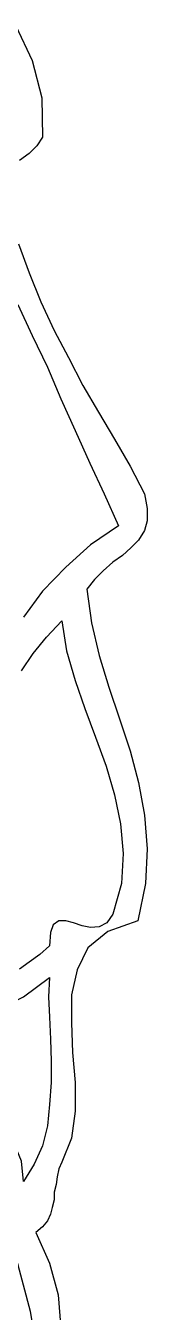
# Model space of a CAD drawing. Extents: x 0.06 to 7.13, y 0.03 to 9.11.
# Drawn here: x 5.253 to 5.38, y 2.943 to 4.281 of the extents above; entities that cross this region are included whole.
import ezdxf

# ---------------------------------------------------------------- set-up
doc = ezdxf.new("R2010")
doc.units = 0
doc.layers.add('1', color=7, linetype='Continuous')

msp = doc.modelspace()

# ---------------------------------------------------------------- linework, layer by layer
for points in [[(5.243, 4.281), (5.26, 4.245), (5.27, 4.206), (5.271, 4.165), (5.265, 4.156), (5.257, 4.148), (5.247, 4.141)], [(5.246, 4.054), (5.257, 4.024), (5.269, 3.994), (5.283, 3.964), (5.298, 3.936), (5.313, 3.907), (5.329, 3.879), (5.346, 3.851), (5.362, 3.823), (5.377, 3.794), (5.38, 3.779), (5.38, 3.766), (5.377, 3.756), (5.371, 3.746), (5.363, 3.738), (5.354, 3.73), (5.344, 3.723), (5.334, 3.714), (5.325, 3.705), (5.317, 3.695), (5.322, 3.66), (5.33, 3.626), (5.34, 3.593), (5.351, 3.56), (5.362, 3.527), (5.371, 3.494), (5.377, 3.46), (5.38, 3.425), (5.378, 3.389), (5.37, 3.35), (5.339, 3.339), (5.318, 3.322), (5.307, 3.299), (5.301, 3.273), (5.301, 3.244), (5.302, 3.213), (5.305, 3.182), (5.305, 3.152), (5.301, 3.124), (5.291, 3.099), (5.288, 3.092), (5.286, 3.084), (5.285, 3.076), (5.283, 3.068), (5.283, 3.06), (5.281, 3.052), (5.279, 3.045), (5.276, 3.038), (5.271, 3.032), (5.264, 3.026), (5.278, 2.994), (5.287, 2.961), (5.29, 2.926)]]:
    msp.add_lwpolyline(points)
at = {"layer": '1'}
for points in [[(5.245, 3.991), (5.26, 3.959), (5.276, 3.926), (5.29, 3.893), (5.305, 3.86), (5.32, 3.826), (5.335, 3.794), (5.35, 3.761)], [(5.35, 3.761), (5.321, 3.741), (5.295, 3.718), (5.271, 3.693), (5.251, 3.666)], [(5.249, 3.61), (5.261, 3.628), (5.275, 3.645), (5.291, 3.662), (5.296, 3.631), (5.305, 3.6), (5.315, 3.571), (5.326, 3.541), (5.337, 3.511), (5.346, 3.481), (5.352, 3.451), (5.355, 3.42), (5.353, 3.389), (5.344, 3.357)], [(5.344, 3.357), (5.338, 3.348), (5.33, 3.344), (5.321, 3.343), (5.312, 3.345), (5.303, 3.348), (5.295, 3.35), (5.288, 3.35), (5.282, 3.346), (5.279, 3.338), (5.278, 3.324), (5.268, 3.315), (5.257, 3.307), (5.247, 3.3)], [(5.251, 3.079), (5.249, 3.1), (5.24, 3.122), (5.229, 3.143), (5.216, 3.163), (5.205, 3.184), (5.198, 3.204), (5.197, 3.222), (5.203, 3.24), (5.221, 3.256), (5.251, 3.271), (5.278, 3.291), (5.277, 3.271), (5.278, 3.25), (5.279, 3.227), (5.28, 3.204), (5.28, 3.182), (5.278, 3.159), (5.276, 3.137), (5.271, 3.116), (5.262, 3.097), (5.251, 3.079)], [(5.242, 3.004), (5.258, 2.944), (5.268, 2.881)]]:
    msp.add_lwpolyline(points, dxfattribs=at)

doc.saveas('drawing.dxf')
